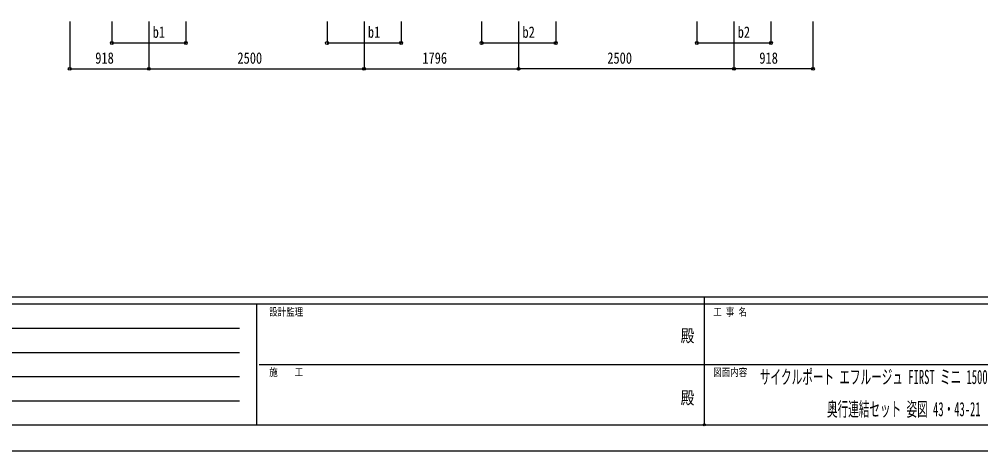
# Model space of a CAD drawing. Units: millimetres, scale not verified. Extents: x -16820 to 16820, y -11880 to 11880.
# Drawn here: x -7977 to 3192, y -11880 to -6875 of the extents above; entities that cross this region are included whole.
import ezdxf
from ezdxf.enums import TextEntityAlignment as Align

# ---------------------------------------------------------------- set-up
doc = ezdxf.new("R2010")
doc.units = ezdxf.units.MM
doc.header["$LTSCALE"] = 50
doc.header["$PDMODE"] = 32
doc.header["$PDSIZE"] = 25
for name, color, linetype in [('0-2_USER1', 3, 'Continuous'), ('0-7_YKK_D', 6, 'Continuous'), ('0-8_YKK_ZWAK', 7, 'Continuous')]:
    doc.layers.add(name, color=color, linetype=linetype)
doc.styles.add('ＭＳ ゴシック', font='')
doc.styles.get('ＭＳ ゴシック').set_extended_font_data('MS Gothic')

msp = doc.modelspace()

# ---------------------------------------------------------------- linework, layer by layer
at = {"layer": '0-7_YKK_D'}
for p, q in [((-7389.92, -6899.95), (-7389.92, -7450.95)), ((-6901.92, -6900.01), (-6901.92, -7150.95)), ((-6471.92, -6899.95), (-6471.92, -7450.95)), ((-6471.92, -6899.95), (-6471.92, -7450.95)), ((-6041.92, -6900.01), (-6041.92, -7150.95)), ((-4401.92, -6900.01), (-4401.92, -7150.95)), ((-3971.92, -6899.95), (-3971.92, -7450.95)), ((-3971.92, -6899.95), (-3971.92, -7450.95)), ((-3541.92, -6900.01), (-3541.92, -7150.95)), ((-2605.92, -6900.01), (-2605.92, -7150.95)), ((-2175.92, -6899.95), (-2175.92, -7450.95)), ((-2175.92, -6899.95), (-2175.92, -7450.95)), ((-1745.92, -6900.01), (-1745.92, -7150.95)), ((-105.92, -6900.01), (-105.92, -7150.95)), ((324.08, -6899.95), (324.08, -7450.95)), ((324.08, -6899.95), (324.08, -7450.95)), ((754.08, -6900.01), (754.08, -7150.95)), ((1242.08, -6899.95), (1242.08, -7450.95)), ((-6901.92, -7149.95), (-6041.92, -7149.95)), ((-4401.92, -7149.95), (-3541.92, -7149.95)), ((-2605.92, -7149.95), (-1745.92, -7149.95)), ((-105.92, -7149.95), (754.08, -7149.95)), ((-7389.92, -7449.95), (-6471.92, -7449.95)), ((-6471.92, -7449.95), (-3971.92, -7449.95)), ((-3971.92, -7449.95), (-2175.92, -7449.95)), ((324.08, -7449.95), (-2175.92, -7449.95)), ((1242.08, -7449.95), (324.08, -7449.95))]:
    msp.add_line(p, q, dxfattribs=at)
for centre in [(-6901.92, -7149.95), (-6041.92, -7149.95), (-4401.92, -7149.95), (-3541.92, -7149.95), (-2605.92, -7149.95), (-1745.92, -7149.95), (-105.92, -7149.95), (754.08, -7149.95), (-7389.92, -7449.95), (-6471.92, -7449.95), (-6471.92, -7449.95), (-3971.92, -7449.95), (-3971.92, -7449.95), (-2175.92, -7449.95), (-2175.92, -7449.95), (324.08, -7449.95), (324.08, -7449.95), (1242.08, -7449.95)]:
    msp.add_circle(centre, 17, dxfattribs=at)
at = {"layer": '0-8_YKK_ZWAK'}
for p, q in [((15580.08, -10100), (-15619.92, -10100)), ((-19.92, -10100), (-19.92, -11580)), ((-5219.92, -10180), (-15619.92, -10180)), ((-5219.92, -10180), (-5219.92, -11580)), ((-19.92, -10180), (-5219.92, -10180)), ((5180.08, -10180), (-19.92, -10180)), ((-15449.92, -10460), (-5419.92, -10460)), ((-15449.92, -10740), (-5419.92, -10740)), ((-5189.92, -10880), (-19.92, -10880)), ((-19.92, -10880), (5180.08, -10880)), ((-15449.92, -11020), (-5419.92, -11020)), ((-15449.92, -11300), (-5419.92, -11300)), ((-15619.92, -11580), (-5219.92, -11580)), ((-5219.92, -11580), (-19.92, -11580)), ((-19.92, -11580), (5180.08, -11580))]:
    msp.add_line(p, q, dxfattribs=at)
msp.add_lwpolyline([(-16820, -11880), (16820, -11880), (16820, 11880), (-16820, 11880)], close=True, dxfattribs=at)
msp.add_point((-19.92, -11580), dxfattribs=at)

# ---------------------------------------------------------------- texts
at = {"layer": '0-2_USER1', "style": 'ＭＳ ゴシック', "width": 0.55}
for s, p in [('サイクルポート エフルージュ FIRST ミニ 1500タイプ', (625.31, -11155.33)), ('奥行連結セット 姿図 43・43-21', (1405.57, -11528.67))]:
    msp.add_text(s, height=164.2, dxfattribs=at).set_placement(p, align=Align.BOTTOM_LEFT)
at = {"layer": '0-7_YKK_D', "style": 'ＭＳ ゴシック', "width": 0.8}
for s, p in [('b1', (-6427.32, -7129.95)), ('b1', (-3927.52, -7129.95)), ('b2', (-2131.32, -7129.95)), ('b2', (368.68, -7129.95)), ('918', (-7094.12, -7429.95)), ('2500', (-5442.72, -7429.95)), ('1796', (-3294.72, -7429.95)), ('2500', (-1146.72, -7429.95)), ('918', (619.88, -7429.95))]:
    msp.add_text(s, height=132, dxfattribs=at).set_placement(p, align=Align.BOTTOM_LEFT)
at = {"layer": '0-8_YKK_ZWAK', "style": 'ＭＳ ゴシック', "width": 0.8}
for s, height, p in [('設計監理', 87.98, (-5073.25, -10340)), ('工 事 名', 87.98, (85.08, -10340)), ('殿', 146.6, (-294.67, -10663.33)), ('施\u3000\u3000工', 87.98, (-5073.25, -11040)), ('図面内容', 87.98, (85.08, -11040)), ('殿', 146.6, (-294.67, -11383.33))]:
    msp.add_text(s, height=height, dxfattribs=at).set_placement(p, align=Align.BOTTOM_LEFT)

doc.saveas('drawing.dxf')
